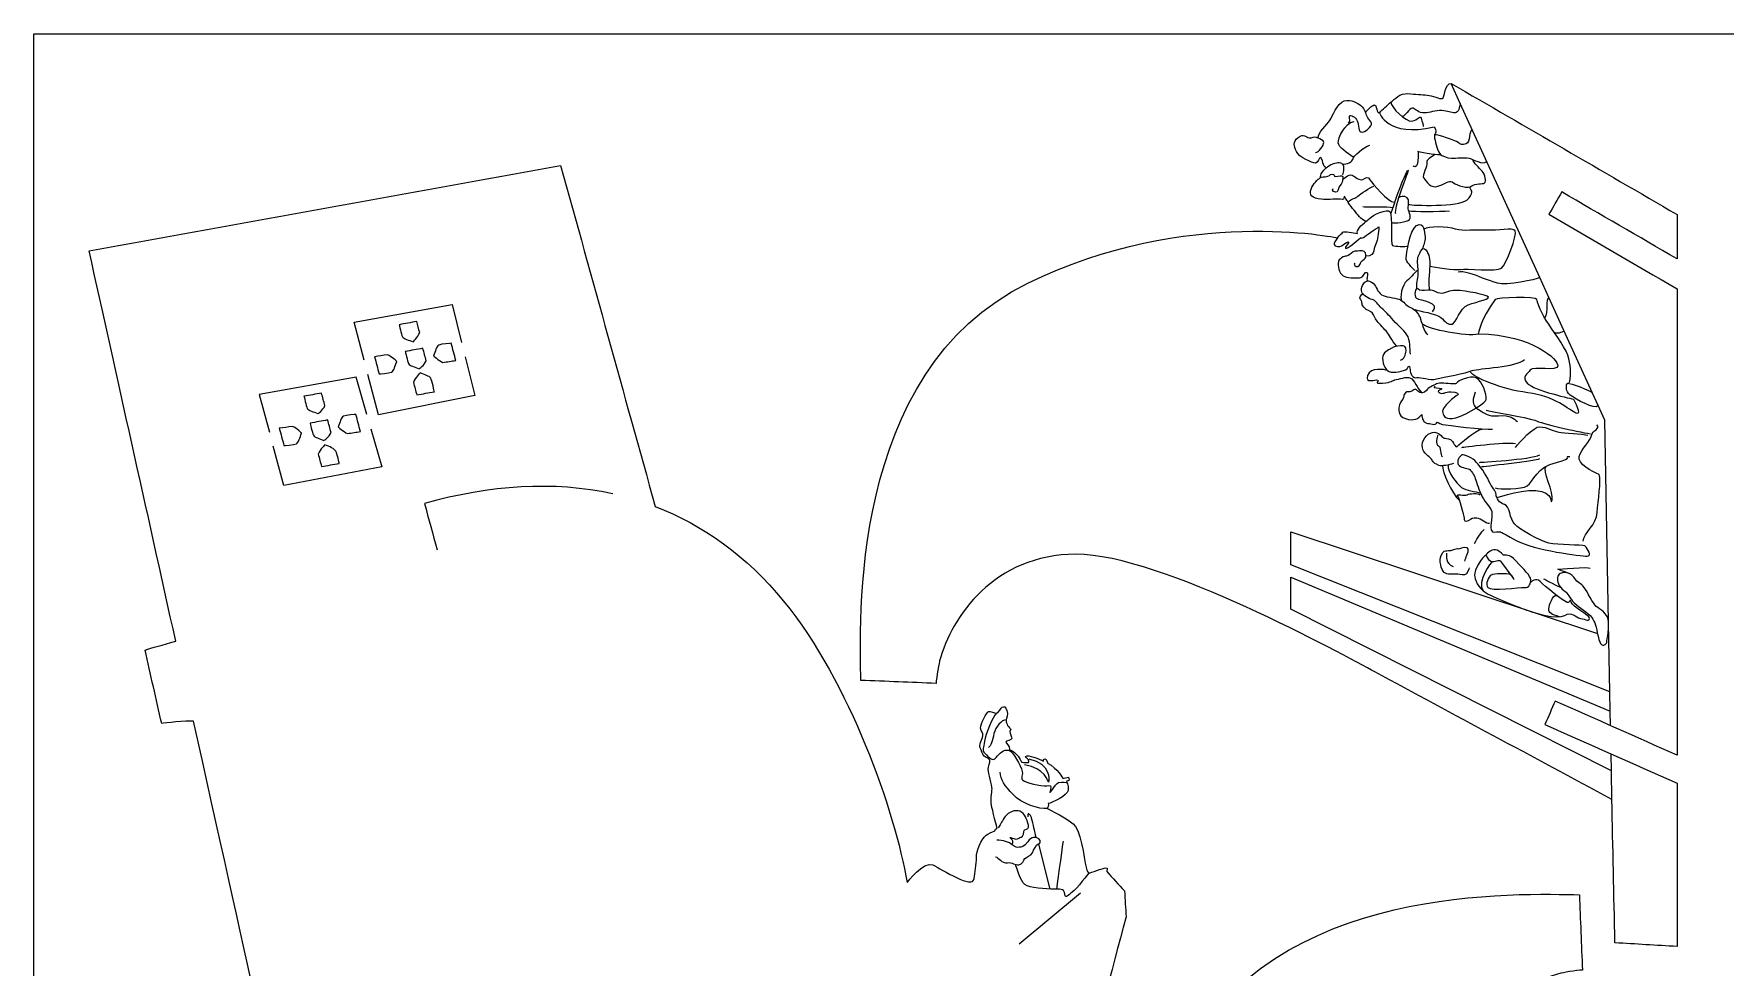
# Model space of a CAD drawing. Extents: x 0 to 300, y 0 to 210.
# Drawn here: x 0 to 190.4, y 105 to 210 of the extents above; entities that cross this region are included whole.
import ezdxf

# ---------------------------------------------------------------- set-up
doc = ezdxf.new("R2010")
doc.units = 0
doc.header["$MEASUREMENT"] = 0
doc.layers.add('DEFAULT', color=18, linetype='CONTINUOUS')

msp = doc.modelspace()

# ---------------------------------------------------------------- linework, layer by layer
at = {"layer": 'DEFAULT', "color": 250}
msp.add_lwpolyline([(300.05, 0.05), (0.05, 0.05), (0.05, 210.05), (300.05, 210.05)], close=True, dxfattribs=at)
for points in [[(177.46, 132.23), (177.44, 133.85), (177.39, 136.01), (177.25, 143.78), (177.25, 143.88), (177.25, 143.9), (176.83, 166.59), (176.07, 168.23), (175.44, 169.63), (172.22, 176.67), (170.53, 180.37), (169.5, 182.63), (160.56, 202.21), (159.53, 204.47)], [(177.39, 136.01), (141.48, 150.33), (141.48, 154.03), (176, 142.58)], [(177.56, 127.15), (141.48, 145.33), (141.48, 148.91), (177.44, 133.85)], [(177.62, 123.91), (177.62, 123.91), (177.56, 127.15), (177.52, 129.03)], [(114.41, 113.83), (113.12, 118.9)]]:
    msp.add_lwpolyline(points, dxfattribs=at)
at = {"layer": 'DEFAULT', "color": 242}
for points in [[(37.22, 173.34), (36.1, 177.62), (47.12, 179.6), (48.18, 175.32)], [(48.58, 173.71), (49.66, 169.37), (38.84, 167.17), (37.64, 171.74)], [(37.52, 167.22), (36.33, 171.42), (25.41, 169.48), (26.55, 165.24)], [(37.98, 165.63), (39.2, 161.32), (28.17, 159.24), (26.98, 163.65)], [(117.84, 113.37), (110.92, 107.63)]]:
    msp.add_lwpolyline(points, dxfattribs=at)
for points, knots in [([(184.95, 181.38), (180.14, 184.17), (175.33, 186.96), (170.52, 189.75), (171.01, 190.58), (171.49, 191.42), (171.97, 192.26), (176.3, 189.75), (180.63, 187.24), (184.95, 184.73), (184.95, 186.4), (184.95, 188.07), (184.95, 189.73), (176.48, 194.65), (168.01, 199.56), (159.53, 204.47), (158.83, 204.56), (158.81, 202.81), (158.53, 202.76), (158.24, 202.7), (157.42, 203.1), (156.82, 203.16), (156.22, 203.21), (155.54, 203.24), (154.66, 203.32), (153.78, 203.4), (153.13, 202.67), (152.76, 202.36), (152.39, 202.05), (151.76, 201.48), (151.45, 201.21), (151.14, 200.94), (151.17, 202.16), (150.86, 202.06), (150.56, 201.95), (150.2, 201.54), (149.88, 201.21), (149.75, 201.52), (149.6, 201.81), (149.37, 201.98), (148.96, 202.27), (148.34, 202.74), (147.51, 202.5), (146.68, 202.27), (146.15, 200.69), (145.86, 200.28), (145.57, 199.88), (144.55, 198.92), (144.54, 198.34), (144.46, 198.37), (144.4, 198.4), (144.36, 198.43), (144.16, 198.56), (143.91, 198.28), (143.54, 198.34), (143.18, 198.41), (142.95, 198.92), (142.31, 198.39), (141.67, 197.86), (141.84, 197.45), (142.12, 196.81), (142.39, 196.17), (143.93, 195.49), (144.27, 195.51), (144.61, 195.53), (144.63, 196.19), (144.85, 196.13), (145.06, 196.07), (145.12, 195.04), (145.48, 194.98), (145.1, 194.65), (144.76, 194.21), (144.84, 193.87), (144.65, 193.78), (144.48, 193.62), (144.27, 193.38), (143.89, 192.95), (143.45, 192.19), (143.84, 191.79), (144.23, 191.39), (145.6, 191.36), (145.91, 191.42), (146.22, 191.48), (147.09, 191.49), (147.3, 191.4), (147.5, 191.31), (147.47, 191.91), (147.56, 191.73), (147.64, 191.56), (148.18, 190.71), (148.61, 190.2), (149.04, 189.69), (149.34, 189.15), (149.95, 188.95), (149.47, 188.54), (148.81, 187.95), (148.99, 187.59), (148.47, 187.64), (147.59, 187.87), (147.36, 187.73), (147.25, 187.66), (146.98, 187.39), (146.75, 187.1), (146.75, 187.1), (129.79, 190.74), (111.91, 182), (91.46, 171.99), (93.06, 143.34), (93.11, 137.31), (95.93, 137.2), (98.76, 137.09), (101.58, 136.97), (101.59, 137.6), (101.97, 139.51), (101.97, 139.51), (103.31, 144.46), (108.11, 151.5), (117.31, 151.5), (126.91, 151.5), (147.53, 140.1), (150.94, 138.27), (159.84, 133.48), (168.73, 128.7), (177.62, 123.91), (177.73, 118.54), (177.85, 113.16), (177.96, 107.79), (180.29, 107.65), (182.62, 107.51), (184.95, 107.37), (184.95, 113.49), (184.95, 119.61), (184.95, 125.74), (179.99, 127.94), (175.03, 130.14), (170.07, 132.34), (170.46, 133.22), (170.85, 134.11), (171.24, 134.99), (175.81, 132.96), (180.38, 130.93), (184.95, 128.9), (184.95, 146.4), (184.95, 163.89), (184.95, 181.38)], [0, 0, 0, 0, 47.287951, 47.287951, 47.287951, 55.504035, 55.504035, 55.504035, 98.029315, 98.029315, 98.029315, 112.211315, 112.211315, 112.211315, 195.500863, 195.500863, 195.500863, 196.500863, 196.500863, 196.500863, 197.500863, 197.500863, 197.500863, 198.500863, 198.500863, 198.500863, 199.500863, 199.500863, 199.500863, 200.500863, 200.500863, 200.500863, 201.500863, 201.500863, 201.500863, 202.500863, 202.500863, 202.500863, 203.500863, 203.500863, 203.500863, 204.500863, 204.500863, 204.500863, 205.500863, 205.500863, 205.500863, 206.500863, 206.500863, 206.500863, 207.500863, 207.500863, 207.500863, 208.500863, 208.500863, 208.500863, 209.500863, 209.500863, 209.500863, 210.500863, 210.500863, 210.500863, 211.500863, 211.500863, 211.500863, 212.500863, 212.500863, 212.500863, 213.500863, 213.500863, 213.500863, 214.500863, 214.500863, 214.500863, 215.500863, 215.500863, 215.500863, 216.500863, 216.500863, 216.500863, 217.500863, 217.500863, 217.500863, 218.500863, 218.500863, 218.500863, 219.500863, 219.500863, 219.500863, 220.500863, 220.500863, 220.500863, 221.500863, 221.500863, 221.500863, 222.500863, 222.500863, 222.500863, 223.500863, 223.500863, 223.500863, 224.500863, 224.500863, 224.500863, 225.500863, 225.500863, 225.500863, 226.500863, 226.500863, 226.500863, 250.53049, 250.53049, 250.53049, 251.53049, 251.53049, 251.53049, 252.53049, 252.53049, 252.53049, 253.53049, 253.53049, 253.53049, 339.419769, 339.419769, 339.419769, 385.111625, 385.111625, 385.111625, 404.968465, 404.968465, 404.968465, 457.039465, 457.039465, 457.039465, 503.19437, 503.19437, 503.19437, 511.409539, 511.409539, 511.409539, 553.925234, 553.925234, 553.925234, 702.675235, 702.675235, 702.675235, 702.675235]), ([(18.02, 132.72), (23.57, 107.75), (28.15, 87.14), (28.62, 85.17), (26.32, 75.33), (24.03, 65.49), (21.74, 55.65), (16.59, 54.14), (11.43, 52.63), (6.27, 51.12), (6.75, 48.83), (7.22, 46.54), (7.69, 44.25), (13.6, 45.86), (19.51, 47.46), (25.42, 49.06), (26.24, 54.43), (27.07, 59.79), (27.89, 65.15), (28.85, 65.01), (29.8, 64.86), (30.76, 64.71), (30, 59.77), (29.24, 54.83), (28.48, 49.89), (45.36, 54.47), (62.24, 59.05), (79.13, 63.63), (80.56, 69), (81.99, 74.37), (83.42, 79.74), (84.35, 79.49), (85.29, 79.24), (86.22, 78.99), (84.93, 74.16), (83.65, 69.34), (82.36, 64.51), (92.52, 67.26), (102.68, 70.02), (112.84, 72.77), (116.21, 85.42), (119.58, 98.07), (122.95, 110.71), (122.9, 111.68), (122.84, 112.65), (122.78, 113.62), (122.11, 114.35), (121.45, 115.08), (120.78, 115.82), (120.78, 115.82), (120.98, 116.28), (120.66, 116.24), (120.34, 116.2), (118.95, 115.61), (118.79, 115.67), (118.64, 115.75), (118.61, 115.88), (118.5, 116.07), (118.39, 116.27), (118, 119.87), (117.28, 120.88), (116.73, 121.65), (114.09, 122.9), (114.09, 122.9), (114.09, 122.9), (114.31, 123.28), (114.2, 123.46), (114.59, 123.53), (116.35, 124.33), (116.42, 124.94), (116.46, 125.28), (116.42, 125.51), (116.36, 125.67), (116.32, 125.8), (116.28, 125.9), (116.24, 125.98), (116.47, 125.99), (116.55, 126.12), (116.55, 126.12), (116.52, 126.23), (116.49, 126.33), (116.46, 126.43), (116.26, 126.38), (116.05, 126.32), (115.85, 126.27), (115.85, 126.27), (115.27, 127.43), (114.11, 128.01), (114.11, 128.01), (114.04, 128.49), (113.86, 128.48), (113.68, 128.5), (113.62, 128.35), (113.66, 128.23), (113.66, 128.23), (112.24, 128.89), (111.81, 128.82), (111.39, 128.75), (111.89, 128.5), (111.93, 128.43), (111.98, 128.34), (112.08, 128.12), (111.96, 128.08), (111.87, 128.05), (111.43, 128.05), (111.24, 128.13), (111.21, 128.15), (111.18, 128.16), (111.17, 128.18), (111.08, 128.33), (110.72, 129.18), (109.83, 129.55), (109.9, 129.96), (109.44, 130.26), (109.41, 130.38), (109.37, 130.51), (110.13, 130.6), (110.11, 130.76), (110.11, 130.92), (109.88, 131.37), (109.89, 131.56), (109.9, 131.75), (110.04, 131.66), (109.95, 131.86), (109.85, 132.05), (109.6, 132.17), (109.56, 132.38), (109.5, 132.59), (109.42, 132.75), (109.45, 132.88), (109.49, 133.03), (109.72, 133.46), (109.55, 133.93), (109.39, 134.39), (109.2, 134.39), (109.02, 134.31), (108.84, 134.22), (108.66, 133.68), (108.39, 133.63), (108.11, 133.59), (107.68, 133.86), (107.48, 133.81), (107.27, 133.75), (106.54, 132.41), (106.58, 131.94), (106.62, 131.49), (106.94, 131.48), (106.85, 131.06), (106.75, 130.65), (106.35, 129.97), (106.53, 129.71), (106.72, 129.45), (106.7, 129.04), (106.98, 128.78), (107.27, 128.54), (107.55, 128.55), (107.61, 128.33), (107.67, 128.09), (107.46, 127.61), (107.45, 127.28), (107.44, 126.94), (107.91, 125.49), (107.87, 125.11), (107.84, 124.74), (107.71, 123.74), (107.8, 123.26), (107.9, 122.79), (108.45, 120.67), (108.45, 120.67), (108.1, 120.58), (108.29, 120.38), (108.11, 120.35), (107.93, 120.31), (107.35, 120.01), (107.21, 119.9), (106.65, 119.44), (106.11, 118.18), (106.11, 117.37), (106.12, 116.6), (105.92, 115.67), (105.86, 115.02), (105.74, 113.73), (102.23, 116.1), (101.2, 116.55), (100.17, 117.01), (98.31, 114.56), (98.31, 114.56), (96.94, 122.64), (91.88, 137.09), (84.42, 146.24), (80.28, 151.32), (75.3, 154.82), (69.97, 156.87), (66.42, 169.65), (62.88, 182.44), (59.33, 195.23), (41.65, 192.03), (23.96, 188.83), (6.28, 185.63), (9.33, 171.87), (12.77, 156.36), (16.02, 141.72), (14.53, 141.31), (13.35, 140.95), (12.56, 140.73), (13.19, 137.98), (13.81, 135.22), (14.44, 132.47), (14.73, 132.54), (17.21, 132.77), (18.02, 132.72)], [1, 1, 1, 1, 2, 2, 2, 87.898318, 87.898318, 87.898318, 133.588618, 133.588618, 133.588618, 153.449133, 153.449133, 153.449133, 205.500558, 205.500558, 205.500558, 251.646265, 251.646265, 251.646265, 259.862295, 259.862295, 259.862295, 302.361974, 302.361974, 302.361974, 451.110547, 451.110547, 451.110547, 498.372834, 498.372834, 498.372834, 506.58873, 506.58873, 506.58873, 549.087737, 549.087737, 549.087737, 638.60905, 638.60905, 638.60905, 749.907528, 749.907528, 749.907528, 758.161613, 758.161613, 758.161613, 766.597558, 766.597558, 766.597558, 767.597558, 767.597558, 767.597558, 768.597558, 768.597558, 768.597558, 769.597558, 769.597558, 769.597558, 770.597558, 770.597558, 770.597558, 771.597558, 771.597558, 771.597558, 772.597558, 772.597558, 772.597558, 773.597558, 773.597558, 773.597558, 774.597558, 774.597558, 774.597558, 775.597558, 775.597558, 775.597558, 776.597558, 776.597558, 776.597558, 777.514967, 777.514967, 777.514967, 779.325571, 779.325571, 779.325571, 780.325571, 780.325571, 780.325571, 781.325571, 781.325571, 781.325571, 782.325571, 782.325571, 782.325571, 783.325571, 783.325571, 783.325571, 784.325571, 784.325571, 784.325571, 785.325571, 785.325571, 785.325571, 786.325571, 786.325571, 786.325571, 787.325571, 787.325571, 787.325571, 788.325571, 788.325571, 788.325571, 789.325571, 789.325571, 789.325571, 790.325571, 790.325571, 790.325571, 791.325571, 791.325571, 791.325571, 792.325571, 792.325571, 792.325571, 793.325571, 793.325571, 793.325571, 794.325571, 794.325571, 794.325571, 795.325571, 795.325571, 795.325571, 796.325571, 796.325571, 796.325571, 797.325571, 797.325571, 797.325571, 798.325571, 798.325571, 798.325571, 799.325571, 799.325571, 799.325571, 800.325571, 800.325571, 800.325571, 801.325571, 801.325571, 801.325571, 802.325571, 802.325571, 802.325571, 803.325571, 803.325571, 803.325571, 804.325571, 804.325571, 804.325571, 805.325571, 805.325571, 805.325571, 806.325571, 806.325571, 806.325571, 807.325571, 807.325571, 807.325571, 808.325571, 808.325571, 808.325571, 809.325571, 809.325571, 809.325571, 810.325571, 810.325571, 810.325571, 811.325571, 811.325571, 811.325571, 812.325571, 812.325571, 812.325571, 813.325571, 813.325571, 813.325571, 814.325571, 814.325571, 814.325571, 815.325571, 815.325571, 815.325571, 928.176762, 928.176762, 928.176762, 1081.010549, 1081.010549, 1081.010549, 1082.010549, 1082.010549, 1082.010549, 1083.010549, 1083.010549, 1083.010549, 1107.031008, 1107.031008, 1107.031008, 1108.031008, 1108.031008, 1108.031008, 1108.031008]), ([(42.72, 175.39), (42.22, 175.61), (41.67, 175.7), (41.53, 175.98), (41.39, 176.24), (41.17, 177.33), (41.17, 177.33), (41.82, 177.45), (42.48, 177.57), (43.14, 177.69), (43.25, 177.28), (43.36, 176.87), (43.47, 176.46), (43.25, 175.89), (42.72, 175.39), (42.72, 175.39)], [0, 0, 0, 0, 1, 1, 1, 2, 2, 2, 7.679082, 7.679082, 7.679082, 11.29669, 11.29669, 11.29669, 12.29669, 12.29669, 12.29669, 12.29669]), ([(47.01, 175.24), (47.19, 174.59), (47.36, 173.95), (47.54, 173.3), (47.05, 173.23), (46.57, 173.15), (46.09, 173.08), (45.52, 173.31), (45.03, 173.84), (45.03, 173.84), (45.25, 174.34), (45.34, 174.89), (45.61, 175.03), (45.88, 175.17), (47.01, 175.24), (47.01, 175.24)], [0, 0, 0, 0, 5.683695, 5.683695, 5.683695, 9.820571, 9.820571, 9.820571, 10.820571, 10.820571, 10.820571, 11.820571, 11.820571, 11.820571, 12.820571, 12.820571, 12.820571, 12.820571]), ([(40.9, 173.19), (40.68, 172.69), (40.58, 172.13), (40.31, 171.99), (40.04, 171.86), (38.91, 171.79), (38.91, 171.79), (38.73, 172.44), (38.56, 173.08), (38.39, 173.72), (38.87, 173.79), (39.34, 173.87), (39.82, 173.94), (40.4, 173.72), (40.9, 173.19), (40.9, 173.19)], [0, 0, 0, 0, 1, 1, 1, 2, 2, 2, 7.662904, 7.662904, 7.662904, 11.784149, 11.784149, 11.784149, 12.784149, 12.784149, 12.784149, 12.784149]), ([(41.85, 174.31), (42.51, 174.43), (43.17, 174.55), (43.83, 174.67), (43.95, 174.2), (44.08, 173.74), (44.2, 173.27), (43.98, 172.7), (43.41, 172.37), (43.41, 172.37), (42.91, 172.59), (42.35, 172.69), (42.22, 172.95), (42.08, 173.23), (41.85, 174.31), (41.85, 174.31)], [0, 0, 0, 0, 5.68071, 5.68071, 5.68071, 9.772627, 9.772627, 9.772627, 10.772627, 10.772627, 10.772627, 11.772627, 11.772627, 11.772627, 12.772627, 12.772627, 12.772627, 12.772627]), ([(43.52, 171.9), (44.01, 171.67), (44.57, 171.58), (44.71, 171.31), (44.85, 171.04), (45.12, 169.79), (45.12, 169.79), (44.46, 169.67), (43.8, 169.55), (43.14, 169.43), (43.02, 169.9), (42.89, 170.36), (42.76, 170.83), (42.98, 171.4), (43.52, 171.9), (43.52, 171.9)], [0, 0, 0, 0, 1, 1, 1, 2, 2, 2, 7.703854, 7.703854, 7.703854, 11.817347, 11.817347, 11.817347, 12.817347, 12.817347, 12.817347, 12.817347]), ([(32.01, 167.33), (31.51, 167.55), (30.95, 167.65), (30.82, 167.91), (30.68, 168.19), (30.45, 169.27), (30.45, 169.27), (31.11, 169.39), (31.77, 169.51), (32.43, 169.63), (32.55, 169.16), (32.68, 168.7), (32.8, 168.23), (32.59, 167.66), (32.01, 167.33), (32.01, 167.33)], [0, 0, 0, 0, 1, 1, 1, 2, 2, 2, 7.686968, 7.686968, 7.686968, 11.780292, 11.780292, 11.780292, 12.780292, 12.780292, 12.780292, 12.780292]), ([(30.18, 165.13), (29.97, 164.63), (29.87, 164.07), (29.6, 163.94), (29.33, 163.8), (28.2, 163.73), (28.2, 163.73), (28.02, 164.38), (27.85, 165.02), (27.67, 165.67), (28.16, 165.74), (28.64, 165.81), (29.12, 165.88), (29.69, 165.66), (30.18, 165.13), (30.18, 165.13)], [0, 0, 0, 0, 1, 1, 1, 2, 2, 2, 7.688079, 7.688079, 7.688079, 11.83414, 11.83414, 11.83414, 12.83414, 12.83414, 12.83414, 12.83414]), ([(31.14, 166.25), (31.8, 166.37), (32.46, 166.49), (33.11, 166.61), (33.24, 166.15), (33.37, 165.68), (33.49, 165.21), (33.27, 164.65), (32.7, 164.31), (32.7, 164.31), (32.2, 164.53), (31.64, 164.62), (31.51, 164.9), (31.37, 165.17), (31.14, 166.25), (31.14, 166.25)], [0, 0, 0, 0, 5.686412, 5.686412, 5.686412, 9.799643, 9.799643, 9.799643, 10.799643, 10.799643, 10.799643, 11.799643, 11.799643, 11.799643, 12.799643, 12.799643, 12.799643, 12.799643]), ([(36.29, 167.23), (36.46, 166.59), (36.63, 165.94), (36.81, 165.3), (36.33, 165.23), (35.84, 165.16), (35.36, 165.08), (34.8, 165.31), (34.3, 165.83), (34.3, 165.83), (34.52, 166.33), (34.61, 166.89), (34.88, 167.03), (35.16, 167.17), (36.29, 167.23), (36.29, 167.23)], [0, 0, 0, 0, 5.66045, 5.66045, 5.66045, 9.802269, 9.802269, 9.802269, 10.802269, 10.802269, 10.802269, 11.802269, 11.802269, 11.802269, 12.802269, 12.802269, 12.802269, 12.802269]), ([(32.81, 163.83), (33.3, 163.61), (33.91, 163.36), (34.04, 163.09), (34.19, 162.82), (34.41, 161.73), (34.41, 161.73), (33.75, 161.61), (33.09, 161.49), (32.43, 161.37), (32.3, 161.83), (32.18, 162.3), (32.05, 162.77), (32.28, 163.33), (32.81, 163.83), (32.81, 163.83)], [0, 0, 0, 0, 1, 1, 1, 2, 2, 2, 7.704935, 7.704935, 7.704935, 11.821848, 11.821848, 11.821848, 12.821848, 12.821848, 12.821848, 12.821848]), ([(65.19, 158.3), (58.54, 159.76), (51.38, 159.27), (44.01, 157.22), (44.48, 155.48), (44.95, 153.74), (45.42, 152.01)], [0, 0, 0, 0, 1, 1, 1, 16.307044, 16.307044, 16.307044, 16.307044]), ([(182.37, 21.36), (180.34, 25.93), (178.31, 30.5), (176.29, 35.07), (177.17, 35.46), (178.05, 35.86), (178.93, 36.25), (181.14, 31.29), (183.34, 26.33), (185.54, 21.36), (191.66, 21.36), (197.78, 21.36), (203.91, 21.36), (203.77, 23.7), (203.62, 26.03), (203.48, 28.36), (198.11, 28.47), (192.74, 28.58), (187.37, 28.69), (182.58, 37.59), (177.79, 46.48), (173, 55.37), (171.17, 58.78), (159.77, 79.4), (159.77, 89.01), (159.77, 98.27), (166.91, 103.08), (171.87, 104.37), (171.87, 104.37), (173.71, 104.73), (174.3, 104.73), (174.19, 107.56), (174.07, 110.38), (173.96, 113.2), (167.93, 113.25), (139.29, 114.85), (129.28, 94.4), (120.54, 76.53), (124.17, 59.56), (124.17, 59.56), (124.27, 59.04), (124.53, 57.7), (124.12, 57.7), (123.71, 57.7), (123.56, 57.79), (123.61, 58.23), (123.65, 58.67), (122.9, 59.73), (122.55, 60.26), (122.2, 60.79), (121.14, 60.26), (120.74, 60.21), (120.35, 60.17), (120.17, 59.59), (120.17, 59.59), (120.17, 59.59), (119.42, 59.46), (119.51, 59.59), (119.59, 59.73), (119.38, 60.79), (119.38, 61.49), (119.38, 62.2), (118.84, 62.77), (118.84, 62.77), (119.15, 63.12), (119.64, 65.5), (119.86, 66.12), (120.08, 66.74), (119.24, 66.78), (118.85, 66.78), (118.45, 66.78), (117.88, 66.92), (117.92, 67.26), (117.96, 67.61), (117.26, 67.71), (116.42, 67.76), (115.58, 67.8), (114.92, 68.28), (114.7, 68.33), (114.48, 68.37), (114.49, 68.15), (114.49, 68.59), (114.49, 69.04), (114.54, 69.04), (114.22, 69.04), (113.92, 69.04), (113.94, 68.81), (113.95, 68.41), (114, 67.36), (114.57, 59.64), (114.57, 59.64), (114.57, 59.64), (113.82, 59.55), (114, 59.11), (114.17, 58.67), (112.73, 56.42), (112.81, 55.98), (112.89, 55.54), (113.24, 54.58), (113.6, 54.68), (113.95, 54.79), (114.92, 56.18), (114.83, 55.83), (114.74, 55.47), (114.57, 54.72), (114.83, 54.37), (115.1, 54.02), (115.1, 53.75), (115.14, 53.23), (115.18, 52.7), (112.36, 52.32), (112.36, 52.32), (110.47, 52.06), (111.35, 50.81), (111.22, 50.22), (111.08, 49.63), (110.69, 47.85), (110.69, 47.48), (110.69, 47.12), (108.31, 47.44), (108.22, 47.04), (108.13, 46.64), (106.55, 47.23), (106.81, 46.78), (111.72, 38.31), (116.63, 29.83), (121.54, 21.36), (123.21, 21.36), (124.87, 21.36), (126.54, 21.36), (124.03, 25.69), (121.53, 30.01), (119.02, 34.34), (119.85, 34.82), (120.69, 35.31), (121.53, 35.79), (124.32, 30.98), (127.11, 26.17), (129.9, 21.36), (147.39, 21.36), (164.88, 21.36), (182.37, 21.36)], [0, 0, 0, 0, 42.515696, 42.515696, 42.515696, 50.730865, 50.730865, 50.730865, 96.886175, 96.886175, 96.886175, 148.957175, 148.957175, 148.957175, 168.814076, 168.814076, 168.814076, 214.503953, 214.503953, 214.503953, 300.39804, 300.39804, 300.39804, 301.39804, 301.39804, 301.39804, 302.39804, 302.39804, 302.39804, 303.39804, 303.39804, 303.39804, 327.427626, 327.427626, 327.427626, 328.427626, 328.427626, 328.427626, 329.427626, 329.427626, 329.427626, 330.427626, 330.427626, 330.427626, 331.427626, 331.427626, 331.427626, 332.427626, 332.427626, 332.427626, 333.427626, 333.427626, 333.427626, 334.427626, 334.427626, 334.427626, 335.427626, 335.427626, 335.427626, 336.427626, 336.427626, 336.427626, 337.427626, 337.427626, 337.427626, 338.427626, 338.427626, 338.427626, 339.427626, 339.427626, 339.427626, 340.427626, 340.427626, 340.427626, 341.427626, 341.427626, 341.427626, 342.427626, 342.427626, 342.427626, 343.427626, 343.427626, 343.427626, 344.427626, 344.427626, 344.427626, 345.427626, 345.427626, 345.427626, 346.427626, 346.427626, 346.427626, 347.427626, 347.427626, 347.427626, 348.427626, 348.427626, 348.427626, 349.427626, 349.427626, 349.427626, 350.427626, 350.427626, 350.427626, 351.427626, 351.427626, 351.427626, 352.427626, 352.427626, 352.427626, 353.427626, 353.427626, 353.427626, 354.427626, 354.427626, 354.427626, 355.427626, 355.427626, 355.427626, 356.427626, 356.427626, 356.427626, 357.427626, 357.427626, 357.427626, 440.717174, 440.717174, 440.717174, 454.887174, 454.887174, 454.887174, 497.406938, 497.406938, 497.406938, 505.623887, 505.623887, 505.623887, 552.911337, 552.911337, 552.911337, 701.661337, 701.661337, 701.661337, 701.661337])]:
    msp.add_open_spline(points, degree=3, knots=knots, dxfattribs=at)
at = {"layer": 'DEFAULT', "color": 250}
for points, knots in [([(152.76, 202.36), (152.76, 201.74), (154.43, 200.15), (155.12, 200.23), (155.8, 200.32), (155.97, 200.94), (156.14, 200.57), (156.31, 200.2), (156.39, 199.61), (156.39, 199.61)], [0, 0, 0, 0, 1, 1, 1, 2, 2, 2, 3, 3, 3, 3]), ([(160.56, 202.21), (160.43, 201.48), (160.26, 201.12), (159.81, 201.17), (159.35, 201.22), (158.95, 201.45), (158.21, 201.42), (157.47, 201.4), (156.94, 201.08), (156.31, 201.17), (155.69, 201.25), (155.46, 201.71), (155.14, 201.68), (154.83, 201.65), (154.38, 200.77), (154.01, 200.74)], [0, 0, 0, 0, 1, 1, 1, 2, 2, 2, 3, 3, 3, 4, 4, 4, 5, 5, 5, 5]), ([(148.49, 196.19), (147.93, 196.57), (146.85, 197.3), (146.82, 197.79), (146.79, 198.27), (147.53, 200), (148.61, 200.2)], [0, 0, 0, 0, 1, 1, 1, 2, 2, 2, 2]), ([(147.95, 200.07), (148.38, 200.16), (147.83, 200.93), (148.23, 200.86), (148.64, 200.79), (148.98, 200.43), (149.08, 199.88), (149.17, 199.33), (149.17, 198.58), (150.08, 199.26), (150.98, 199.94), (150.43, 200.14), (150.17, 200.59), (150.07, 200.77), (149.98, 201), (149.88, 201.21)], [0, 0, 0, 0, 1, 1, 1, 2, 2, 2, 3, 3, 3, 4, 4, 4, 5, 5, 5, 5]), ([(151.45, 201.21), (151.45, 201.21), (152.33, 198.33), (157.62, 199.6), (158.1, 198.7), (157.53, 199.01), (157.67, 198.33), (157.82, 197.65), (157.93, 196.91), (158.38, 196.42), (158.38, 196.42), (156.31, 196.57), (155.8, 196.82), (155.8, 196.82), (155.94, 194.63), (155.26, 195.17)], [0, 0, 0, 0, 1, 1, 1, 2, 2, 2, 3, 3, 3, 4, 4, 4, 5, 5, 5, 5]), ([(144.27, 196.69), (144.65, 196.69), (145.22, 197.54), (145.2, 197.84), (145.18, 198.07), (144.8, 198.22), (144.54, 198.34)], [0, 0, 0, 0, 1, 1, 1, 2, 2, 2, 2]), ([(161.92, 199.24), (161.54, 199.21), (161.68, 197.82), (161.21, 197.67), (160.74, 197.53), (160.6, 197.56), (160.32, 197.82), (160.03, 198.07), (158.02, 198.73), (157.68, 198.7)], [0, 0, 0, 0, 1, 1, 1, 2, 2, 2, 3, 3, 3, 3]), ([(147.3, 195.4), (147.81, 195.32), (148.44, 195.69), (148.49, 195.99), (148.55, 196.28), (149.67, 197.3), (150.37, 197.54)], [0, 0, 0, 0, 1, 1, 1, 2, 2, 2, 2]), ([(157.68, 196.48), (157.33, 196.17), (156.69, 195.93), (156.8, 195.55), (156.91, 195.17), (156.19, 194.17), (156.46, 193.83), (156.74, 193.49), (157.2, 192.55), (158.16, 192.94), (159.12, 193.32), (159.41, 193.66), (159.8, 193.3), (160.19, 192.94), (161.49, 192.62), (161.86, 192.94), (162.23, 193.25), (163.07, 193.11), (163.28, 193.28), (163.49, 193.45), (163.38, 194.21), (163.02, 194.6), (162.66, 194.98), (162.07, 195.53), (161.92, 195.93)], [0, 0, 0, 0, 1, 1, 1, 2, 2, 2, 3, 3, 3, 4, 4, 4, 5, 5, 5, 6, 6, 6, 7, 7, 7, 8, 8, 8, 8]), ([(158.38, 196.42), (158.38, 196.42), (159.07, 196.05), (159.56, 196.05), (160.06, 196.05), (161.03, 196.17), (161.55, 196.05), (162.08, 195.94), (163.01, 195.27), (163.54, 195.69)], [0, 0, 0, 0, 1, 1, 1, 2, 2, 2, 3, 3, 3, 3]), ([(144.84, 193.87), (144.99, 193.95), (145.16, 193.98), (145.37, 193.98), (145.85, 193.98), (145.85, 194.24), (146.14, 194.27), (146.44, 194.3), (146.28, 193.98), (146.56, 194.01), (146.85, 194.04), (147.3, 194.18), (147.33, 194.01), (147.4, 193.59), (147.22, 193.1), (147.02, 192.96), (146.82, 192.82), (146.87, 192.39), (146.7, 192.28), (146.54, 192.17), (145.97, 192.39), (146.25, 192.65)], [0, 0, 0, 0, 1, 1, 1, 2, 2, 2, 3, 3, 3, 4, 4, 4, 5, 5, 5, 6, 6, 6, 7, 7, 7, 7]), ([(145.48, 194.98), (145.71, 195.18), (145.96, 195.34), (146.13, 195.4), (146.57, 195.57), (147.04, 195.66), (147.3, 195.4), (147.55, 195.15), (147.39, 194.52), (147.3, 194.18)], [0, 0, 0, 0, 1, 1, 1, 2, 2, 2, 3, 3, 3, 3]), ([(147.33, 193.67), (147.33, 193.67), (148.01, 194.29), (148.38, 194.15), (148.75, 194.01), (149.19, 193.48), (149.58, 193.67), (149.97, 193.86), (150.17, 194.05), (150.4, 193.63), (150.63, 193.21), (152.47, 191.08), (153.13, 191.12)], [0, 0, 0, 0, 1, 1, 1, 2, 2, 2, 3, 3, 3, 4, 4, 4, 4]), ([(152.8, 189.89), (152.8, 189.89), (154.26, 194.46), (154.73, 194.72), (154.73, 194.72), (153.01, 190.31), (153.27, 189.83)], [0, 0, 0, 0, 1, 1, 1, 2, 2, 2, 2]), ([(147.94, 191.12), (148.32, 191.53), (148.8, 191.54), (149.05, 191.78), (149.29, 192.02), (150.43, 192.82), (150.83, 192.9)], [0, 0, 0, 0, 1, 1, 1, 2, 2, 2, 2]), ([(154.73, 190.88), (155.12, 190.71), (160.46, 190.57), (161.28, 191.35), (162.11, 192.13), (161.9, 192.36), (161.62, 192.76)], [0, 0, 0, 0, 1, 1, 1, 2, 2, 2, 2]), ([(149.95, 188.95), (150.11, 189.09), (150.25, 189.2), (150.34, 189.29), (150.69, 189.63), (152.32, 190.45), (152.66, 190.02), (152.99, 189.6), (152.63, 186.39), (152.94, 186.25), (153.25, 186.1), (154.33, 186.13), (154.7, 186.16)], [0, 0, 0, 0, 1, 1, 1, 2, 2, 2, 3, 3, 3, 4, 4, 4, 4]), ([(152.8, 188.81), (153.1, 188.75), (154.61, 188.81), (154.86, 189.18), (155.12, 189.55), (154.66, 190.13), (154.69, 190.52), (154.72, 190.91), (154.86, 191.37), (154.58, 191.61), (154.29, 191.85), (153.72, 191.79), (153.64, 191.61)], [0, 0, 0, 0, 1, 1, 1, 2, 2, 2, 3, 3, 3, 4, 4, 4, 4]), ([(155.43, 183.44), (155.17, 183.72), (154.41, 184.4), (154.46, 184.86), (154.52, 185.31), (154.83, 187.93), (155.65, 188.47), (156.48, 189.01), (156.54, 187.73), (156.59, 187.19), (156.65, 186.65), (156.39, 186.28), (156.28, 185.82)], [0, 0, 0, 0, 1, 1, 1, 2, 2, 2, 3, 3, 3, 4, 4, 4, 4]), ([(157.13, 183.92), (157.53, 183.83), (160, 183.43), (160.57, 183.55), (161.14, 183.66), (164.69, 183.29), (165.2, 183.69), (165.72, 184.09), (166.99, 187.41), (166.74, 187.87), (166.48, 188.32), (164.74, 187.87), (163.53, 187.96), (162.3, 188.04), (160.91, 187.8), (160.03, 188.08), (159.15, 188.35), (156.93, 188.45), (156.46, 188.08)], [0, 0, 0, 0, 1, 1, 1, 2, 2, 2, 3, 3, 3, 4, 4, 4, 5, 5, 5, 6, 6, 6, 6]), ([(146.76, 187.1), (146.51, 186.8), (146.3, 186.48), (146.35, 186.36), (146.43, 186.13), (147, 186.05), (147.2, 186.19), (147.4, 186.33), (147.73, 186.64), (147.95, 186.64), (148.17, 186.64), (147.46, 185.99), (147.67, 185.91), (147.88, 185.82), (148.92, 186.8), (149.34, 187.11), (149.45, 187.03), (149.6, 187.07), (149.81, 187.24), (150.23, 187.58), (151.38, 188.32), (151.38, 188.32), (151.4, 187.7), (151.21, 186.73), (151.09, 186.5), (150.98, 186.27), (150.86, 185.99), (150.84, 185.64), (150.81, 185.29), (150.53, 185.05), (149.96, 185.05)], [0, 0, 0, 0, 1, 1, 1, 2, 2, 2, 3, 3, 3, 4, 4, 4, 5.01, 5.01, 5.01, 6.01, 6.01, 6.01, 7.01, 7.01, 7.01, 8.01, 8.01, 8.01, 9.01, 9.01, 9.01, 10.01, 10.01, 10.01, 10.01]), ([(148.68, 184.26), (148.53, 184.15), (148.76, 183.79), (149.04, 183.88), (149.32, 183.96), (149.23, 184.3), (149.55, 184.54), (149.87, 184.77), (149.95, 184.79), (149.95, 185.16), (149.96, 185.52), (149.65, 185.71), (149.23, 185.63), (148.81, 185.54), (148.79, 185.69), (148.51, 185.52), (148.23, 185.35), (148, 185.05), (147.76, 185.05), (147.53, 185.05), (146.84, 184.82), (146.82, 184.24), (146.8, 183.66), (147.03, 182.92), (147.56, 182.75), (148.08, 182.58), (149.02, 182.53), (149.38, 182.64), (149.75, 182.75), (149.79, 183.34), (150.04, 183.2), (150.3, 183.05), (149.89, 182.36), (150.15, 182.28), (150.41, 182.19), (150.75, 182.11), (150.94, 181.79), (151.13, 181.47), (151.39, 180.79), (151.88, 180.6), (152.37, 180.4), (153.5, 180.32), (153.84, 180.11), (154.41, 179.74), (154.52, 179.43), (154.97, 179.26), (155.43, 179.09), (155.83, 178.57), (156.03, 178.13), (156.22, 177.7), (156.4, 176.53), (156.91, 176.22)], [0, 0, 0, 0, 1, 1, 1, 2, 2, 2, 3, 3, 3, 4, 4, 4, 5, 5, 5, 6, 6, 6, 7, 7, 7, 8, 8, 8, 9, 9, 9, 10, 10, 10, 11, 11, 11, 12, 12, 12, 13, 13, 13, 14, 14, 14, 15, 15, 15, 16, 16, 16, 17, 17, 17, 17]), ([(155.66, 181.39), (155.63, 182.27), (155.88, 182.56), (155.83, 183.3), (155.77, 184.03), (155.68, 184.69), (155.85, 185.06), (156.03, 185.43), (156.28, 186.22), (156.68, 185.74), (157.08, 185.25), (157.16, 184.63), (157.13, 183.92), (157.11, 183.21), (156.86, 181.65), (157.14, 181.21)], [0, 0, 0, 0, 1, 1, 1, 2, 2, 2, 3, 3, 3, 4, 4, 4, 5, 5, 5, 5]), ([(155.85, 183.44), (155.54, 183.44), (155.06, 182.64), (154.55, 182.26), (154.04, 181.87), (153.66, 180.28), (154, 180)], [0, 0, 0, 0, 1, 1, 1, 2, 2, 2, 2]), ([(169.5, 182.63), (169.1, 182.39), (165.72, 181.7), (164.75, 181.99), (163.78, 182.27), (162.29, 182.9), (161.62, 183.1), (160.94, 183.3), (160.71, 183.32), (160.32, 183.24)], [0, 0, 0, 0, 1, 1, 1, 2, 2, 2, 3, 3, 3, 3]), ([(153.38, 174.96), (152.84, 175.54), (152.5, 176.3), (152.3, 176.53), (152.1, 176.76), (151.48, 177.39), (151.2, 177.73), (150.91, 178.07), (150.85, 178.38), (150.68, 178.64), (150.51, 178.89), (150.03, 178.89), (149.69, 179.29), (149.35, 179.69), (149.61, 179.94), (149.33, 180.17), (149.06, 180.4), (149.49, 180.74), (149.66, 180.85)], [0, 0, 0, 0, 1, 1, 1, 2, 2, 2, 3, 3, 3, 4, 4, 4, 5, 5, 5, 6, 6, 6, 6]), ([(154.97, 174), (154.83, 174.66), (154.97, 175.57), (154.55, 176.19), (154.12, 176.82), (153.58, 177.19), (153.04, 177.81), (152.5, 178.44), (152.13, 178.78), (151.71, 179.17), (151.28, 179.57), (151.03, 180.08), (150.63, 180.17), (150.23, 180.25), (149.58, 180.68), (149.47, 181.02), (149.35, 181.36), (149.56, 182.22), (150.28, 182.26)], [0, 0, 0, 0, 1, 1, 1, 2, 2, 2, 3, 3, 3, 4, 4, 4, 5, 5, 5, 6, 6, 6, 6]), ([(155.43, 179.03), (155.85, 178.86), (157.93, 178.57), (158.38, 178.13), (158.84, 177.7), (159.15, 177.27), (159.63, 177.39), (160.12, 177.5), (160.46, 179.2), (161.45, 179.57), (162.45, 179.94), (164.24, 180.23), (163.58, 180.54), (162.93, 180.85), (160.41, 181.25), (159.81, 181.19), (159.21, 181.14), (158.61, 180.67), (158.02, 180.93), (157.42, 181.19), (157.42, 181.23), (156.91, 181.2), (156.39, 181.16), (156.03, 181.08), (155.77, 181.35), (155.51, 181.62), (155.29, 180.57), (155.63, 180.31), (155.97, 180.06), (158.44, 179.89), (157.39, 178.79)], [0, 0, 0, 0, 1, 1, 1, 2, 2, 2, 3, 3, 3, 4, 4, 4, 5, 5, 5, 6, 6, 6, 7, 7, 7, 8, 8, 8, 9, 9, 9, 10, 10, 10, 10]), ([(172.79, 170.74), (173.05, 171.25), (172.99, 172.53), (172.79, 173.49), (172.59, 174.46), (171.31, 176.18), (170.52, 177.37), (169.72, 178.55), (169.18, 179.83), (169.18, 180.17), (169.18, 180.51), (164.64, 180.37), (164.49, 180.17), (162.81, 177.88), (162.59, 176.3), (162.59, 176.3), (168.87, 176.16), (171.57, 173.38), (171.54, 172.7), (171.51, 172.01), (168.76, 172.72), (168.44, 172.24), (168.13, 171.76), (167.42, 171.53), (168.1, 170.74), (168.78, 169.94), (173.3, 168.95), (173.3, 168.95), (173.3, 168.95), (174.35, 167.04), (173.59, 167.38), (172.82, 167.72), (171.17, 169.31), (168.16, 169.68), (165.15, 170.05), (162.07, 171.41), (161.71, 171.99)], [0, 0, 0, 0, 1, 1, 1, 2, 2, 2, 3, 3, 3, 4, 4, 4, 5, 5, 5, 6, 6, 6, 7, 7, 7, 8, 8, 8, 9, 9, 9, 10, 10, 10, 11, 11, 11, 12, 12, 12, 12]), ([(153.84, 173.35), (154.24, 173.41), (154.41, 173.98), (154.46, 174.4), (154.52, 174.83), (154.26, 175.03), (153.84, 174.94), (153.41, 174.86), (153.13, 174.89), (152.79, 174.66), (152.45, 174.43), (151.83, 174.26), (151.82, 173.55), (151.82, 172.84), (152.16, 172.07), (152.79, 171.99), (153.41, 171.9), (154.52, 172.16), (154.66, 172.5), (154.8, 172.84), (154.92, 172.61), (154.92, 172.24), (154.92, 171.87), (155.17, 171.27), (155.66, 171.37), (156.14, 171.48), (157.11, 171.02), (157.9, 171.22), (158.7, 171.42), (161.2, 171.88), (161.91, 172.16), (162.62, 172.44), (166.89, 172.53), (167.79, 173.41)], [0, 0, 0, 0, 1, 1, 1, 2, 2, 2, 3, 3, 3, 4, 4, 4, 5, 5, 5, 6, 6, 6, 7, 7, 7, 8, 8, 8, 9, 9, 9, 10, 10, 10, 11, 11, 11, 11]), ([(152.38, 172.16), (152.02, 172.3), (150.43, 172.58), (150.12, 171.62), (149.8, 170.65), (150.99, 171.23), (151.28, 171.08), (151.56, 170.93), (150.64, 170.71), (151.8, 170.76), (152.96, 170.82), (152.76, 171.06), (153.36, 171.17), (153.95, 171.28), (154.75, 171.57), (155.12, 171.23), (155.49, 170.88), (155.97, 169.77), (156.28, 169.67)], [0, 0, 0, 0, 1, 1, 1, 2, 2, 2, 3, 3, 3, 4, 4, 4, 5, 5, 5, 6, 6, 6, 6]), ([(157.73, 170.42), (157.57, 170.17), (157.5, 170.31), (157.89, 170.22), (158.28, 170.14), (158.67, 170.14), (158.42, 170.03), (158.17, 169.91), (157.9, 169.91), (158.22, 169.68), (158.54, 169.46), (158.84, 169.77), (159.52, 169.77), (160.21, 169.77), (160.49, 169.46), (160.24, 169.4), (159.98, 169.34), (158.47, 167.98), (158.55, 167.55), (158.63, 167.13), (158.75, 166.76), (159.66, 166.76), (160.57, 166.76), (163.19, 168.43), (163.41, 168.75), (163.64, 169.06), (163.22, 170.56), (162.62, 171.16), (162.02, 171.76), (160.63, 171.16), (160.26, 170.88), (159.89, 170.59), (160.2, 170.68), (159.66, 170.68), (159.12, 170.68), (158.21, 170.82), (157.89, 170.68), (157.57, 170.54), (156.91, 170.2), (156.74, 169.91), (156.56, 169.63), (156.03, 169.57), (155.8, 169.86), (155.57, 170.14), (155.43, 170.11), (155.12, 169.86), (154.8, 169.6), (154.6, 169.94), (154.38, 169.65), (154.15, 169.37), (154.26, 169.43), (154.18, 169.14), (154.09, 168.86), (153.81, 168.72), (153.72, 168.32), (153.64, 167.92), (153.44, 167.04), (154.41, 166.76), (155.37, 166.47), (155.86, 166.73), (156.22, 167.24), (156.22, 167.24), (156.31, 166.27), (156.74, 166.25), (157.16, 166.22), (157.77, 165.96), (157.89, 166.25), (158.02, 166.53), (158.04, 166.21), (158.55, 166.11), (159.07, 166.02), (163.3, 165.48), (164.18, 165.59)], [0, 0, 0, 0, 1, 1, 1, 2, 2, 2, 3, 3, 3, 4, 4, 4, 5, 5, 5, 6, 6, 6, 7, 7, 7, 8, 8, 8, 9, 9, 9, 10, 10, 10, 11, 11, 11, 12, 12, 12, 13, 13, 13, 14, 14, 14, 15, 15, 15, 16, 16, 16, 17, 17, 17, 18, 18, 18, 19, 19, 19, 20, 20, 20, 21, 21, 21, 22, 22, 22, 23, 23, 23, 24, 24, 24, 24]), ([(162.23, 169.75), (162.03, 169.04), (161.72, 168.27), (162.6, 167.79), (163.48, 167.31), (163.54, 166.99), (164.87, 167.09), (166.21, 167.19), (166.56, 166.76), (166.98, 166.42)], [0, 0, 0, 0, 1, 1, 1, 2, 2, 2, 3, 3, 3, 3]), ([(176.07, 168.24), (175.74, 167.64), (173.53, 169), (172.93, 169.4), (172.34, 169.8), (172.45, 170.68), (172.65, 170.74), (172.85, 170.79), (175.3, 169.94), (175.44, 169.63)], [0, 0, 0, 0, 1, 1, 1, 2, 2, 2, 3, 3, 3, 3]), ([(163.47, 167.72), (163.78, 167.55), (168.07, 166.93), (168.93, 166.57), (169.78, 166.22), (173.56, 165.3), (175.21, 165.06)], [0, 0, 0, 0, 1, 1, 1, 2, 2, 2, 2]), ([(159.78, 161.7), (159.3, 161.56), (158.48, 161.38), (158.16, 161.5), (157.28, 161.84), (157.59, 161.98), (157.22, 162.32), (156.85, 162.67), (156.25, 163.01), (156.28, 163.78), (156.31, 164.54), (157.02, 165.31), (157.7, 165.22), (158.38, 165.14), (158.55, 164.6), (158.72, 164.57), (158.89, 164.54), (159.12, 164.57), (159.46, 164.4), (159.81, 164.23), (159.98, 163.38), (160.26, 163.66), (160.49, 163.89), (162.22, 165.48), (163.04, 165.59)], [0, 0, 0, 0, 1, 1, 1, 2, 2, 2, 3, 3, 3, 4, 4, 4, 5, 5, 5, 6, 6, 6, 7, 7, 7, 8, 8, 8, 8]), ([(166.77, 163.53), (167.25, 164.12), (168.81, 165.88), (169.52, 165.85), (170.23, 165.82), (171.29, 165.28), (171.68, 165.22), (172.08, 165.17), (174.38, 165.03), (174.92, 164.91)], [0, 0, 0, 0, 1, 1, 1, 2, 2, 2, 3, 3, 3, 3]), ([(174.38, 152.97), (174.5, 153.94), (175.89, 154.82), (175.97, 156.19), (176.06, 157.55), (176.43, 159.74), (176.2, 160.48), (175.4, 160.76), (173.7, 161.7), (173.93, 162.49), (174.15, 163.29), (175.23, 164.31), (175.32, 164.88), (175.4, 165.45), (176.43, 165.62), (175.92, 166.05)], [0, 0, 0, 0, 1, 1, 1, 2, 2, 2, 3, 3, 3, 4, 4, 4, 5, 5, 5, 5]), ([(158.07, 164.91), (157.9, 164.77), (157.76, 163.82), (158.1, 163.71), (158.44, 163.6), (158.24, 162.67), (158.55, 162.49)], [0, 0, 0, 0, 1, 1, 1, 2, 2, 2, 2]), ([(164.04, 156.51), (163.92, 156.74), (163.11, 157.68), (162.93, 158.15), (162.75, 158.62), (162.36, 159.56), (162.24, 160.01), (162.13, 160.46), (161.74, 160.97), (161.55, 161.08), (161.36, 161.18), (160.51, 161.27), (160.32, 161.59), (160.12, 161.91), (160.49, 162.59), (160.74, 162.67), (161, 162.76), (162, 162.29), (162.36, 161.88), (162.72, 161.48), (163.45, 160.5), (163.79, 159.73), (164.13, 158.97), (164.54, 158.67), (164.58, 158.24), (164.62, 157.81), (164.94, 157.24), (165.54, 157.11), (166.13, 156.98), (166.11, 155.45), (166.69, 154.87), (167.26, 154.3), (169.44, 153), (170.51, 152.76), (171.59, 152.53), (174.19, 152.57), (174.59, 152.46), (174.89, 152.1), (175.43, 151.29), (174.83, 151.29), (174.23, 151.29), (168.88, 151.93), (166.84, 153.06), (164.79, 154.19), (165.26, 153.99), (164.9, 154.03), (164.54, 154.06), (164.17, 153.81), (164.02, 154.26), (163.88, 154.7), (164.29, 156.09), (164.04, 156.51)], [1, 1, 1, 1, 2, 2, 2, 3, 3, 3, 4, 4, 4, 5, 5, 5, 6, 6, 6, 7, 7, 7, 8, 8, 8, 9, 9, 9, 10, 10, 10, 11, 11, 11, 12, 12, 12, 13, 13, 13, 14, 14, 14, 15, 15, 15, 16, 16, 16, 17, 17, 17, 18, 18, 18, 18]), ([(164.49, 158.97), (164.95, 158.8), (167.48, 158.77), (168.1, 159.2), (168.73, 159.63), (169.21, 161.39), (171.37, 161.84), (173.53, 162.3), (172.11, 162.58), (172.88, 162.49)], [0, 0, 0, 0, 1, 1, 1, 2, 2, 2, 3, 3, 3, 3]), ([(159.18, 161.5), (159.07, 160.85), (160.17, 159.45), (160.71, 159.03), (161.25, 158.6), (162.22, 158.62), (162.86, 158.37)], [0, 0, 0, 0, 1, 1, 1, 2, 2, 2, 2]), ([(164.67, 157.88), (164.67, 157.88), (168.19, 159.03), (169.72, 158.57), (171.26, 158.12), (170.58, 156.87), (170.88, 157.61), (171.17, 158.35), (169.69, 161.07), (170.23, 161.36)], [0, 0, 0, 0, 1, 1, 1, 2, 2, 2, 3, 3, 3, 3]), ([(163.83, 154.96), (163.49, 154.87), (162.92, 155.53), (162.43, 155.58), (161.94, 155.62), (161.87, 155.46), (161.45, 155.26), (161.02, 155.07), (161.08, 155.27), (161.02, 155.58), (160.96, 155.89), (160.46, 157.83), (160.26, 158.09), (160.06, 158.35), (161.06, 158.05), (161.32, 158.2), (161.57, 158.35), (162.58, 158.4), (162.79, 158.2)], [0, 0, 0, 0, 1, 1, 1, 2, 2, 2, 3, 3, 3, 4, 4, 4, 5, 5, 5, 6, 6, 6, 6]), ([(161.55, 149.96), (161.55, 149.96), (161.39, 149.2), (161.03, 149.17), (160.66, 149.14), (160.32, 149.28), (160.06, 149.28), (159.81, 149.28), (159.09, 149.16), (158.75, 149.45), (158.41, 149.74), (158.15, 150.82), (158.41, 151.38), (158.67, 151.95), (158.81, 151.87), (159.04, 151.9), (159.26, 151.92), (159.71, 151.92), (159.93, 152.07), (160.14, 152.21), (160.34, 152.07), (160.51, 152.15), (160.68, 152.24), (161.37, 152.46), (161.42, 152.07), (161.48, 151.67), (161.08, 151.07), (161.05, 150.73)], [0, 0, 0, 0, 1, 1, 1, 2, 2, 2, 3, 3, 3, 4, 4, 4, 5, 5, 5, 6, 6, 6, 7, 7, 7, 8, 8, 8, 9, 9, 9, 9]), ([(163.47, 151.41), (162.99, 151.21), (162.11, 149.67), (162.16, 149.16), (162.22, 148.66), (162.48, 147.75), (163.47, 147.15), (164.46, 146.55), (167.88, 145.27), (168.32, 145.12), (168.75, 144.98), (171.48, 144.11), (172.31, 144.62), (173.13, 145.13), (173.47, 144.42), (174.1, 144.29), (174.72, 144.17), (175.1, 143.91), (175.09, 144.29), (175.09, 144.67), (173.16, 145.59), (173.02, 146.13), (172.88, 146.67), (172.93, 145.98), (172.59, 146.07), (172.25, 146.16), (170, 147.92), (169.55, 148.43), (169.1, 148.94), (168.46, 148.33), (168.46, 148.33)], [0, 0, 0, 0, 1, 1, 1, 2, 2, 2, 3, 3, 3, 4, 4, 4, 5, 5, 5, 6, 6, 6, 7, 7, 7, 8, 8, 8, 9, 9, 9, 10, 10, 10, 10]), ([(163.47, 151.41), (163.53, 151.67), (164.24, 152.18), (164.72, 151.95), (165.2, 151.72), (165.23, 151.5), (165.43, 151.41), (165.63, 151.33), (166.03, 151.61), (166.85, 150.73), (167.67, 149.85), (168.5, 149.03), (168.5, 148.66), (168.5, 148.29), (168.36, 147.69), (167.79, 147.75), (167.22, 147.8), (164.04, 147.34), (163.67, 147.75), (163.3, 148.15), (163.78, 148.96), (164.04, 149.16), (164.29, 149.37), (165.88, 149.33), (166.18, 149.22), (166.48, 149.11), (166.62, 148.66), (166.62, 148.66), (166.62, 148.66), (165.23, 150.5), (165.09, 150.73), (164.95, 150.96), (164.38, 150.56), (163.98, 150.73), (163.58, 150.9), (163.47, 151.41), (163.47, 151.41)], [1, 1, 1, 1, 2, 2, 2, 3, 3, 3, 4, 4, 4, 5, 5, 5, 6, 6, 6, 7, 7, 7, 8, 8, 8, 9, 9, 9, 10, 10, 10, 11, 11, 11, 12, 12, 12, 13, 13, 13, 13]), ([(177.03, 141.5), (176.6, 141.04), (176.29, 141.21), (176.06, 142.29), (175.83, 143.37), (175.77, 143.85), (175.35, 144.39), (174.92, 144.94), (173.93, 145.5), (173.39, 146.04), (172.85, 146.58), (172.65, 147.12), (172.36, 147.32), (172.08, 147.52), (171.94, 147.58), (171.68, 148), (171.43, 148.43), (171.46, 149.05), (171.68, 149.25), (171.91, 149.45), (172.79, 149.68), (173.33, 148.91), (173.87, 148.15), (174.1, 148.29), (174.5, 147.78), (174.89, 147.27), (175.49, 145.93), (175.86, 145.64), (176.23, 145.36), (177.23, 144.82), (177.25, 143.88), (177.27, 142.95), (177.03, 141.5), (177.03, 141.5)], [1, 1, 1, 1, 2, 2, 2, 3, 3, 3, 4, 4, 4, 5, 5, 5, 6, 6, 6, 7, 7, 7, 8, 8, 8, 9, 9, 9, 10, 10, 10, 11, 11, 11, 12, 12, 12, 12]), ([(172.95, 149.27), (172.48, 149.45), (172.01, 149.64), (171.54, 149.82), (171.54, 149.82), (174.98, 150.13), (175.18, 149.94)], [0, 0, 0, 0, 4.30348, 4.30348, 4.30348, 5.30348, 5.30348, 5.30348, 5.30348]), ([(171.74, 144.47), (170.83, 144.71), (170.49, 144.89), (170.52, 145.35), (170.54, 145.81), (170.97, 146.96), (171.41, 146.87)], [0, 0, 0, 0, 1, 1, 1, 2, 2, 2, 2]), ([(108.38, 133.63), (107.91, 133.22), (107.14, 131.24), (107.04, 130.46), (106.94, 129.69), (106.66, 129.5), (107.08, 129.08), (107.51, 128.67), (107.92, 128.12), (108.32, 128.62), (108.71, 129.13), (109.21, 129.59), (109.75, 129.45), (110.22, 129.33), (111.12, 127.71), (111.26, 127.06), (111.39, 126.41), (110.92, 126.35), (111.51, 125.98), (112.09, 125.61), (113.85, 125.38), (114.24, 125.48), (114.64, 125.59), (114.43, 124.99), (114.41, 124.89), (114.23, 124.18), (114.94, 125.69), (115.35, 125.81), (115.76, 125.92), (116.3, 125.9), (116.36, 125.68)], [0, 0, 0, 0, 1, 1, 1, 2, 2, 2, 3, 3, 3, 4, 4, 4, 5, 5, 5, 6, 6, 6, 7, 7, 7, 8, 8, 8, 9, 9, 9, 10, 10, 10, 10]), ([(109.45, 132.89), (108.95, 132.88), (108.28, 132.08), (108.09, 131.32), (107.9, 130.56), (107.73, 129.88), (107.46, 129.76)], [0, 0, 0, 0, 1, 1, 1, 2, 2, 2, 2]), ([(112.02, 128.48), (114.52, 127.9), (114.3, 126.2), (114.24, 125.86), (114.24, 125.86), (113.76, 127.47), (111.54, 127.82)], [0, 0, 0, 0, 1, 1, 1, 2, 2, 2, 2]), ([(114.08, 122.89), (113.25, 122.79), (111.16, 123.43), (110.23, 124.46), (109.3, 125.49), (108.79, 126.15), (108.78, 126.98)], [0, 0, 0, 0, 1, 1, 1, 2, 2, 2, 2]), ([(110.13, 118.83), (110.13, 118.83), (110.3, 119.2), (110.13, 119.36), (109.41, 120.07), (110.57, 119.15), (110.88, 119.58), (110.95, 119.68), (111.33, 119.62), (111.4, 120.03), (111.46, 120.45), (111.44, 120.44), (111.74, 120.56), (112.03, 120.69), (112.04, 120.85), (111.88, 121.35), (111.72, 121.86), (111.4, 122.58), (110.8, 122.65), (110.21, 122.72), (109.53, 122.32), (109.23, 121.84), (108.93, 121.36), (108.78, 121.01), (108.57, 120.73)], [0, 0, 0, 0, 1, 1, 1, 2, 2, 2, 3, 3, 3, 4, 4, 4, 5, 5, 5, 6, 6, 6, 7, 7, 7, 8, 8, 8, 8]), ([(112.84, 119.63), (112.67, 120.36), (112.5, 121.1), (112.33, 121.83), (112.33, 121.83), (111.87, 122.83), (111.9, 121.95)], [0, 0, 0, 0, 6.39688, 6.39688, 6.39688, 7.39688, 7.39688, 7.39688, 7.39688]), ([(108.26, 117.45), (108.63, 117.44), (108.94, 116.69), (109.62, 116.8), (110.07, 116.87), (110.51, 116.5), (110.9, 116.56), (111.28, 116.62), (111.44, 117.1), (111.57, 117.27), (111.7, 117.44), (112.24, 117.56), (112.41, 117.91), (112.58, 118.25), (112.83, 118.89), (113.04, 118.89), (113.25, 118.88), (113.49, 119.24), (113.13, 119.49), (112.78, 119.74), (112.31, 119.76), (111.9, 119.16), (111.49, 118.55), (111.15, 118.57), (110.94, 118.54), (110.73, 118.5), (110.43, 118.55), (110.13, 118.83), (109.84, 119.1), (109.06, 119.35), (108.4, 119.34)], [0, 0, 0, 0, 1, 1, 1, 2, 2, 2, 3, 3, 3, 4, 4, 4, 5, 5, 5, 6, 6, 6, 7, 7, 7, 8, 8, 8, 9, 9, 9, 10, 10, 10, 10]), ([(118.79, 115.68), (118.79, 115.68), (117.39, 113.82), (116.9, 113.49), (116.42, 113.16), (116.17, 112.67), (116.06, 113.26), (115.94, 113.84), (115.89, 113.81), (114.89, 113.82), (113.9, 113.82), (112.07, 113.96), (111.57, 114.34), (111.07, 114.71), (110.63, 116.3), (110.5, 116.64)], [0, 0, 0, 0, 1, 1, 1, 2, 2, 2, 3, 3, 3, 4, 4, 4, 5, 5, 5, 5])]:
    msp.add_open_spline(points, degree=3, knots=knots, dxfattribs=at)
for points in [[(149.58, 190.63), (149.89, 190.51), (152.47, 190.65), (153.01, 190.52)], [(154.86, 190.15), (155.12, 190.03), (158.27, 190.04), (159.35, 190.15)], [(149.34, 187.12), (149.33, 187.12), (149.33, 187.12), (149.33, 187.11)], [(170.53, 180.38), (170.12, 180.25), (170.48, 178.73), (170.06, 178.1)], [(156.4, 177.37), (156.91, 176.9), (161.28, 175.94), (162.59, 176.3)], [(172.22, 176.67), (172.05, 176.42), (171.29, 176.24), (171.14, 176.46)], [(160.74, 163.53), (160.74, 163.53), (165.66, 164.17), (166.77, 163.97)], [(162.73, 161.84), (162.73, 161.84), (168.44, 162.16), (169.52, 162.68)], [(162.93, 161.36), (162.93, 161.36), (169.01, 162.03), (169.52, 162.26)], [(158.55, 161.5), (158.5, 160.79), (159.57, 158.39), (160.5, 157.51)], [(162.16, 152.72), (162.53, 153.39), (162.92, 154.01), (163.25, 154.29)], [(159.01, 151.61), (159.01, 151.36), (158.87, 150.45), (159.75, 150.11)], [(164.14, 150.69), (164.14, 150.69), (162.3, 148.4), (163.15, 147.37)], [(171.85, 147.75), (171.85, 147.75), (170.09, 148.63), (169.95, 148.71)], [(115.86, 119.24), (115.86, 119.24), (115.3, 115.24), (115.14, 113.8)]]:
    msp.add_open_spline(points, degree=3, dxfattribs=at)

doc.saveas('drawing.dxf')
